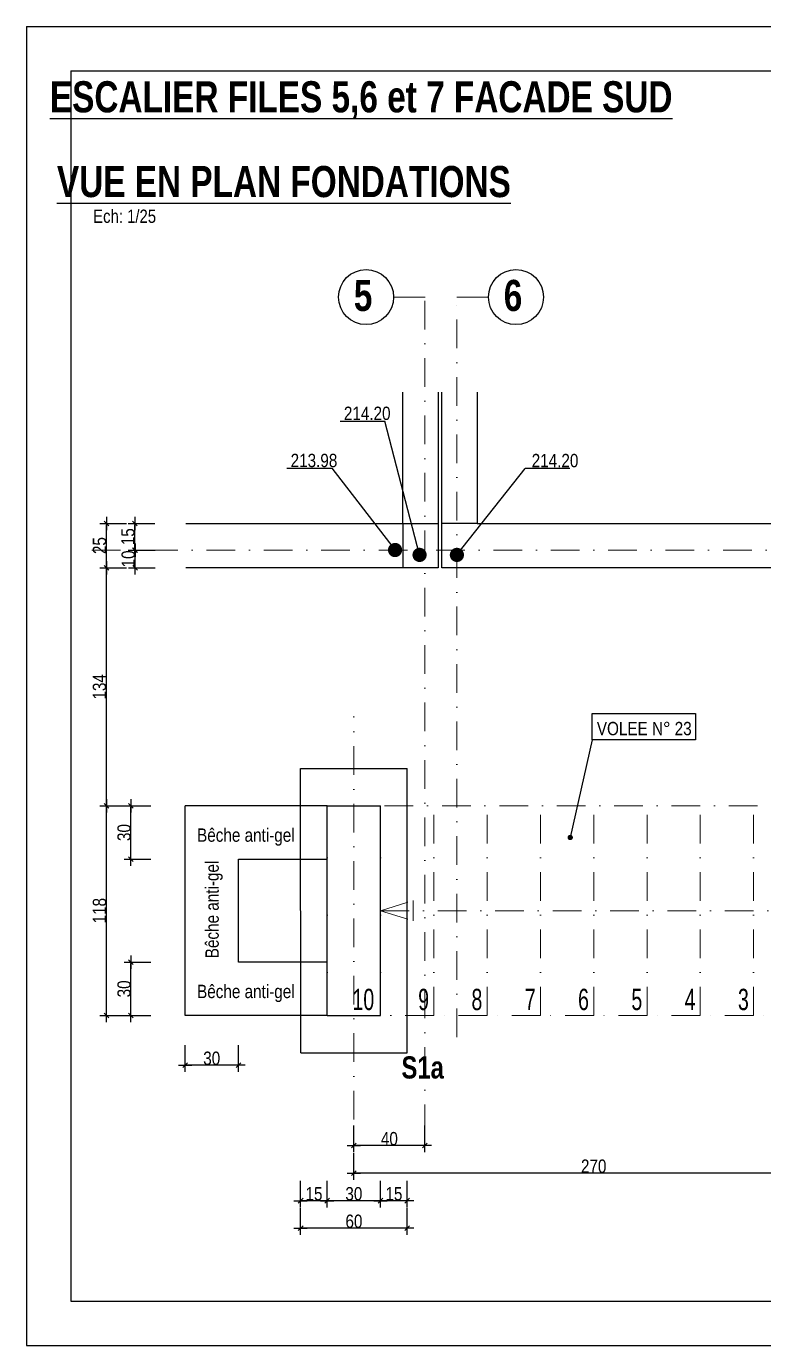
# Model space of a CAD drawing. Header units: centimetres. Extents: x 40138 to 55380, y -25189 to -21608.
# Drawn here: x 42891 to 43721, y -23093 to -21608 of the extents above; entities that cross this region are included whole.
import ezdxf
from ezdxf.enums import TextEntityAlignment as Align

# ---------------------------------------------------------------- set-up
doc = ezdxf.new("R2010")
doc.units = ezdxf.units.CM
doc.header["$LTSCALE"] = 25.4
doc.header["$PDMODE"] = 1
doc.header["$PDSIZE"] = -2
doc.linetypes.add('CACHEX2', pattern=[19.05, 12.7, -6.35])
doc.linetypes.add('TIRETPTX2', pattern=[50.8, 25.4, -12.7, 0, -12.7])
for name, color, linetype in [('01_cote_gen', 4, 'Continuous'), ('01_fenetres', 171, 'Continuous'), ('01_linteaux', 2, 'Continuous'), ('01_murs_sup', 2, 'CACHEX2'), ('01_texte', 230, 'Continuous'), ('AA_COTES', 2, 'Continuous')]:
    doc.layers.add(name, color=color, linetype=linetype)
doc.layers.add('01_tram_axes', color=2, linetype='TIRETPTX2', lineweight=9)
doc.styles.add('ARIAL NA', font='ARIALN.TTF')
doc.styles.add('Arial Narrow', font='ARIALN.TTF')
doc.styles.add('impact', font='impact.ttf')
doc.styles.add('MATTE_TXT', font='arial.ttf')
doc.styles.add('STYLE2', font='ARIALN.TTF')
doc.dimstyles.new('JB25', dxfattribs={"dimscale": 0.1, "dimtxt": 150, "dimasz": 15, "dimexe": 0.1, "dimexo": 0.1, "dimgap": 0.09, "dimtad": 1, "dimdec": 1, "dimlfac": 0.5, "dimdsep": 46, "dimtxsty": 'STYLE2', "dimblk1": 'BOND_G', "dimblk2": 'BOND_D', "dimsah": 1, "dimcen": 1.5, "dimdle": 0.01, "dimse1": 1, "dimse2": 1, "dimclrd": 4, "dimclre": 2, "dimclrt": 6, "dimazin": 2, "dimtfac": 2.333333, "dimtdec": 1, "dimtix": 1, "dimtmove": 2, "dimatfit": 3, "dimldrblk": 'BOND_G', "dimfxl": 1, "dimtolj": 1, "dimtzin": 0, "dimarcsym": 0})

# ---------------------------------------------------------------- blocks, each defined once
blk = doc.blocks.new('BOND_G')
at = {"layer": 'AA_COTES', "color": 0}
for p, q in [((0, -5), (0, 15)), ((5, 0), (-5, 0)), ((1.77, 1.77), (-1.77, -1.77))]:
    blk.add_line(p, q, dxfattribs=at)
blk = doc.blocks.new('BOND_D')
at = {"layer": 'AA_COTES', "color": 0}
for p, q in [((5, 0), (-5, 0)), ((-1.77, -1.77), (1.77, 1.77)), ((0, 5), (0, -15))]:
    blk.add_line(p, q, dxfattribs=at)
blk = doc.blocks.new('*D338')
at = {"layer": '01_cote_gen', "color": 4, "lineweight": -2, "ltscale": 0.1, "transparency": 16777216}
blk.add_line((42981.4, -22215.6), (42981.4, -22168.6), dxfattribs=at)
at = {"layer": 'Defpoints', "color": 0, "ltscale": 0.1, "transparency": 16777216}
for p in [(42981.4, -22167.1), (43089.9, -22167.1), (43095.9, -22217.1)]:
    blk.add_point(p, dxfattribs=at)
at = {"layer": '01_cote_gen', "color": 4, "lineweight": -2, "ltscale": 0.1, "transparency": 16777216, "xscale": 1.5, "yscale": 1.5, "zscale": 1.5}
for name, p, rotation in [('BOND_D', (42981.4, -22167.1), 90), ('BOND_G', (42981.4, -22217.1), 270)]:
    blk.add_blockref(name, p, dxfattribs=dict(at, rotation=rotation))
at = {"layer": '01_cote_gen', "color": 6, "ltscale": 0.1, "transparency": 16777216, "insert": (42973.7, -22192.1), "char_height": 15, "attachment_point": 5, "rotation": 90, "style": 'STYLE2'}
blk.add_mtext('\\A1;25', dxfattribs=at)
blk = doc.blocks.new('*D339')
at = {"layer": '01_cote_gen', "color": 4, "lineweight": -2, "ltscale": 0.1, "transparency": 16777216}
blk.add_line((43013.7, -22215.6), (43013.7, -22198.6), dxfattribs=at)
at = {"layer": 'Defpoints', "color": 0, "ltscale": 0.1, "transparency": 16777216}
for p in [(43013.7, -22197.1), (43051.2, -22197.1), (43109.4, -22217.1)]:
    blk.add_point(p, dxfattribs=at)
at = {"layer": '01_cote_gen', "color": 4, "lineweight": -2, "ltscale": 0.1, "transparency": 16777216, "xscale": 1.5, "yscale": 1.5, "zscale": 1.5}
for name, p, rotation in [('BOND_D', (43013.7, -22197.1), 90), ('BOND_G', (43013.7, -22217.1), 270)]:
    blk.add_blockref(name, p, dxfattribs=dict(at, rotation=rotation))
at = {"layer": '01_cote_gen', "color": 6, "ltscale": 0.1, "transparency": 16777216, "insert": (43006.1, -22207.1), "char_height": 15, "attachment_point": 5, "rotation": 90, "style": 'STYLE2'}
blk.add_mtext('\\A1;10', dxfattribs=at)
blk = doc.blocks.new('*D340')
at = {"layer": '01_cote_gen', "color": 4, "lineweight": -2, "ltscale": 0.1, "transparency": 16777216}
blk.add_line((43013.4, -22195.6), (43013.4, -22168.6), dxfattribs=at)
at = {"layer": 'Defpoints', "color": 0, "ltscale": 0.1, "transparency": 16777216}
for p in [(43013.4, -22167.1), (43042.4, -22167.1), (43042.4, -22197.1)]:
    blk.add_point(p, dxfattribs=at)
at = {"layer": '01_cote_gen', "color": 4, "lineweight": -2, "ltscale": 0.1, "transparency": 16777216, "xscale": 1.5, "yscale": 1.5, "zscale": 1.5}
for name, p, rotation in [('BOND_D', (43013.4, -22167.1), 90), ('BOND_G', (43013.4, -22197.1), 270)]:
    blk.add_blockref(name, p, dxfattribs=dict(at, rotation=rotation))
at = {"layer": '01_cote_gen', "color": 6, "ltscale": 0.1, "transparency": 16777216, "insert": (43005.7, -22182.1), "char_height": 15, "attachment_point": 5, "rotation": 90, "style": 'STYLE2'}
blk.add_mtext('\\A1;15', dxfattribs=at)
blk = doc.blocks.new('*D341')
at = {"layer": '01_cote_gen', "color": 4, "lineweight": -2, "ltscale": 0.1, "transparency": 16777216}
blk.add_line((42981.4, -22483.6), (42981.4, -22218.6), dxfattribs=at)
at = {"layer": 'Defpoints', "color": 0, "ltscale": 0.1, "transparency": 16777216}
for p in [(42981.4, -22217.1), (43070.9, -22217.1), (43070, -22485.1)]:
    blk.add_point(p, dxfattribs=at)
at = {"layer": '01_cote_gen', "color": 4, "lineweight": -2, "ltscale": 0.1, "transparency": 16777216, "xscale": 1.5, "yscale": 1.5, "zscale": 1.5}
for name, p, rotation in [('BOND_D', (42981.4, -22217.1), 90), ('BOND_G', (42981.4, -22485.1), 270)]:
    blk.add_blockref(name, p, dxfattribs=dict(at, rotation=rotation))
at = {"layer": '01_cote_gen', "color": 6, "ltscale": 0.1, "transparency": 16777216, "insert": (42973.7, -22351.1), "char_height": 15, "attachment_point": 5, "rotation": 90, "style": 'STYLE2'}
blk.add_mtext('\\A1;134', dxfattribs=at)
blk = doc.blocks.new('*D342')
at = {"layer": '01_cote_gen', "color": 4, "lineweight": -2, "ltscale": 0.1, "transparency": 16777216}
blk.add_line((42981.4, -22719.6), (42981.4, -22486.6), dxfattribs=at)
at = {"layer": 'Defpoints', "color": 0, "ltscale": 0.1, "transparency": 16777216}
for p in [(42981.4, -22485.1), (43230, -22485.1), (43070, -22721.1)]:
    blk.add_point(p, dxfattribs=at)
at = {"layer": '01_cote_gen', "color": 4, "lineweight": -2, "ltscale": 0.1, "transparency": 16777216, "xscale": 1.5, "yscale": 1.5, "zscale": 1.5}
for name, p, rotation in [('BOND_D', (42981.4, -22485.1), 90), ('BOND_G', (42981.4, -22721.1), 270)]:
    blk.add_blockref(name, p, dxfattribs=dict(at, rotation=rotation))
at = {"layer": '01_cote_gen', "color": 6, "ltscale": 0.1, "transparency": 16777216, "insert": (42973.7, -22603.1), "char_height": 15, "attachment_point": 5, "rotation": 90, "style": 'STYLE2'}
blk.add_mtext('\\A1;118', dxfattribs=at)
blk = doc.blocks.new('*D375')
at = {"layer": '01_cote_gen', "color": 4, "lineweight": -2, "ltscale": 0.1, "transparency": 16777216}
blk.add_line((43338.5, -22867.5), (43261.5, -22867.5), dxfattribs=at)
at = {"layer": 'Defpoints', "color": 0, "ltscale": 0.1, "transparency": 16777216}
for p in [(43260, -22838), (43340, -22853.4), (43260, -22867.5)]:
    blk.add_point(p, dxfattribs=at)
at = {"layer": '01_cote_gen', "color": 4, "lineweight": -2, "ltscale": 0.1, "transparency": 16777216, "xscale": 1.5, "yscale": 1.5, "zscale": 1.5, "rotation": 180}
blk.add_blockref('BOND_D', (43260, -22867.5), dxfattribs=at)
at = {"layer": '01_cote_gen', "color": 4, "lineweight": -2, "ltscale": 0.1, "transparency": 16777216, "xscale": 1.5, "yscale": 1.5, "zscale": 1.5}
blk.add_blockref('BOND_G', (43340, -22867.5), dxfattribs=at)
at = {"layer": '01_cote_gen', "color": 6, "ltscale": 0.1, "transparency": 16777216, "insert": (43300, -22859.8), "char_height": 15, "attachment_point": 5, "style": 'STYLE2'}
blk.add_mtext('\\A1;40', dxfattribs=at)
blk = doc.blocks.new('*D376')
at = {"layer": '01_cote_gen', "color": 4, "lineweight": -2, "ltscale": 0.1, "transparency": 16777216}
blk.add_line((43798.5, -22898.5), (43261.5, -22898.5), dxfattribs=at)
at = {"layer": 'Defpoints', "color": 0, "ltscale": 0.1, "transparency": 16777216}
for p in [(43800, -22838), (43260, -22875), (43260, -22898.5)]:
    blk.add_point(p, dxfattribs=at)
at = {"layer": '01_cote_gen', "color": 4, "lineweight": -2, "ltscale": 0.1, "transparency": 16777216, "xscale": 1.5, "yscale": 1.5, "zscale": 1.5, "rotation": 180}
blk.add_blockref('BOND_D', (43260, -22898.5), dxfattribs=at)
at = {"layer": '01_cote_gen', "color": 4, "lineweight": -2, "ltscale": 0.1, "transparency": 16777216, "xscale": 1.5, "yscale": 1.5, "zscale": 1.5}
blk.add_blockref('BOND_G', (43800, -22898.5), dxfattribs=at)
at = {"layer": '01_cote_gen', "color": 6, "ltscale": 0.1, "transparency": 16777216, "insert": (43530, -22890.8), "char_height": 15, "attachment_point": 5, "style": 'STYLE2'}
blk.add_mtext('\\A1;270', dxfattribs=at)
blk = doc.blocks.new('*D385')
at = {"layer": '01_cote_gen', "color": 4, "lineweight": -2, "ltscale": 0.1, "transparency": 16777216}
blk.add_line((43318.6, -22929.5), (43291.5, -22929.5), dxfattribs=at)
at = {"layer": 'Defpoints', "color": 0, "ltscale": 0.1, "transparency": 16777216}
for p in [(43290, -22644.5), (43320.1, -22644.5), (43290, -22929.5)]:
    blk.add_point(p, dxfattribs=at)
at = {"layer": '01_cote_gen', "color": 4, "lineweight": -2, "ltscale": 0.1, "transparency": 16777216, "xscale": 1.5, "yscale": 1.5, "zscale": 1.5, "rotation": 180}
blk.add_blockref('BOND_D', (43290, -22929.5), dxfattribs=at)
at = {"layer": '01_cote_gen', "color": 4, "lineweight": -2, "ltscale": 0.1, "transparency": 16777216, "xscale": 1.5, "yscale": 1.5, "zscale": 1.5}
blk.add_blockref('BOND_G', (43320.1, -22929.5), dxfattribs=at)
at = {"layer": '01_cote_gen', "color": 6, "ltscale": 0.1, "transparency": 16777216, "insert": (43305.1, -22921.8), "char_height": 15, "attachment_point": 5, "style": 'STYLE2'}
blk.add_mtext('\\A1;15', dxfattribs=at)
blk = doc.blocks.new('*D386')
at = {"layer": '01_cote_gen', "color": 4, "lineweight": -2, "ltscale": 0.1, "transparency": 16777216}
blk.add_line((43288.5, -22929.5), (43231.5, -22929.5), dxfattribs=at)
at = {"layer": 'Defpoints', "color": 0, "ltscale": 0.1, "transparency": 16777216}
for p in [(43230, -22674), (43290, -22674), (43230, -22929.5)]:
    blk.add_point(p, dxfattribs=at)
at = {"layer": '01_cote_gen', "color": 4, "lineweight": -2, "ltscale": 0.1, "transparency": 16777216, "xscale": 1.5, "yscale": 1.5, "zscale": 1.5, "rotation": 180}
blk.add_blockref('BOND_D', (43230, -22929.5), dxfattribs=at)
at = {"layer": '01_cote_gen', "color": 4, "lineweight": -2, "ltscale": 0.1, "transparency": 16777216, "xscale": 1.5, "yscale": 1.5, "zscale": 1.5}
blk.add_blockref('BOND_G', (43290, -22929.5), dxfattribs=at)
at = {"layer": '01_cote_gen', "color": 6, "ltscale": 0.1, "transparency": 16777216, "insert": (43260, -22921.8), "char_height": 15, "attachment_point": 5, "style": 'STYLE2'}
blk.add_mtext('\\A1;30', dxfattribs=at)
blk = doc.blocks.new('*D387')
at = {"layer": '01_cote_gen', "color": 4, "lineweight": -2, "ltscale": 0.1, "transparency": 16777216}
blk.add_line((43228.5, -22929.5), (43201.6, -22929.5), dxfattribs=at)
at = {"layer": 'Defpoints', "color": 0, "ltscale": 0.1, "transparency": 16777216}
for p in [(43200.1, -22603.1), (43230, -22603.1), (43200.1, -22929.5)]:
    blk.add_point(p, dxfattribs=at)
at = {"layer": '01_cote_gen', "color": 4, "lineweight": -2, "ltscale": 0.1, "transparency": 16777216, "xscale": 1.5, "yscale": 1.5, "zscale": 1.5, "rotation": 180}
blk.add_blockref('BOND_D', (43200.1, -22929.5), dxfattribs=at)
at = {"layer": '01_cote_gen', "color": 4, "lineweight": -2, "ltscale": 0.1, "transparency": 16777216, "xscale": 1.5, "yscale": 1.5, "zscale": 1.5}
blk.add_blockref('BOND_G', (43230, -22929.5), dxfattribs=at)
at = {"layer": '01_cote_gen', "color": 6, "ltscale": 0.1, "transparency": 16777216, "insert": (43215.1, -22921.8), "char_height": 15, "attachment_point": 5, "style": 'STYLE2'}
blk.add_mtext('\\A1;15', dxfattribs=at)
blk = doc.blocks.new('*D388')
at = {"layer": '01_cote_gen', "color": 4, "lineweight": -2, "ltscale": 0.1, "transparency": 16777216}
blk.add_line((43318.6, -22960.5), (43201.6, -22960.5), dxfattribs=at)
at = {"layer": 'Defpoints', "color": 0, "ltscale": 0.1, "transparency": 16777216}
for p in [(43200.1, -22937), (43320.1, -22937), (43200.1, -22960.5)]:
    blk.add_point(p, dxfattribs=at)
at = {"layer": '01_cote_gen', "color": 4, "lineweight": -2, "ltscale": 0.1, "transparency": 16777216, "xscale": 1.5, "yscale": 1.5, "zscale": 1.5, "rotation": 180}
blk.add_blockref('BOND_D', (43200.1, -22960.5), dxfattribs=at)
at = {"layer": '01_cote_gen', "color": 4, "lineweight": -2, "ltscale": 0.1, "transparency": 16777216, "xscale": 1.5, "yscale": 1.5, "zscale": 1.5}
blk.add_blockref('BOND_G', (43320.1, -22960.5), dxfattribs=at)
at = {"layer": '01_cote_gen', "color": 6, "ltscale": 0.1, "transparency": 16777216, "insert": (43260.1, -22952.8), "char_height": 15, "attachment_point": 5, "style": 'STYLE2'}
blk.add_mtext('\\A1;60', dxfattribs=at)
blk = doc.blocks.new('*D405')
at = {"layer": '01_cote_gen', "color": 4, "lineweight": -2, "ltscale": 0.1, "transparency": 16777216}
blk.add_line((43009, -22719.6), (43009, -22662.6), dxfattribs=at)
at = {"layer": 'Defpoints', "color": 0, "ltscale": 0.1, "transparency": 16777216}
for p in [(43009, -22661.1), (43169.5, -22661.1), (43176, -22721.1)]:
    blk.add_point(p, dxfattribs=at)
at = {"layer": '01_cote_gen', "color": 4, "lineweight": -2, "ltscale": 0.1, "transparency": 16777216, "xscale": 1.5, "yscale": 1.5, "zscale": 1.5}
for name, p, rotation in [('BOND_D', (43009, -22661.1), 90), ('BOND_G', (43009, -22721.1), 270)]:
    blk.add_blockref(name, p, dxfattribs=dict(at, rotation=rotation))
at = {"layer": '01_cote_gen', "color": 6, "ltscale": 0.1, "transparency": 16777216, "insert": (43001.4, -22691.1), "char_height": 15, "attachment_point": 5, "rotation": 90, "style": 'STYLE2'}
blk.add_mtext('\\A1;30', dxfattribs=at)
blk = doc.blocks.new('*D406')
at = {"layer": '01_cote_gen', "color": 4, "lineweight": -2, "ltscale": 0.1, "transparency": 16777216}
blk.add_line((43009, -22543.6), (43009, -22486.6), dxfattribs=at)
at = {"layer": 'Defpoints', "color": 0, "ltscale": 0.1, "transparency": 16777216}
for p in [(43009, -22485.1), (43150, -22485.1), (43150, -22545.1)]:
    blk.add_point(p, dxfattribs=at)
at = {"layer": '01_cote_gen', "color": 4, "lineweight": -2, "ltscale": 0.1, "transparency": 16777216, "xscale": 1.5, "yscale": 1.5, "zscale": 1.5}
for name, p, rotation in [('BOND_D', (43009, -22485.1), 90), ('BOND_G', (43009, -22545.1), 270)]:
    blk.add_blockref(name, p, dxfattribs=dict(at, rotation=rotation))
at = {"layer": '01_cote_gen', "color": 6, "ltscale": 0.1, "transparency": 16777216, "insert": (43001.4, -22515.1), "char_height": 15, "attachment_point": 5, "rotation": 90, "style": 'STYLE2'}
blk.add_mtext('\\A1;30', dxfattribs=at)
blk = doc.blocks.new('*D409')
at = {"layer": '01_cote_gen', "color": 4, "lineweight": -2, "ltscale": 0.1, "transparency": 16777216}
blk.add_line((43128.5, -22777), (43071.5, -22777), dxfattribs=at)
at = {"layer": 'Defpoints', "color": 0, "ltscale": 0.1, "transparency": 16777216}
for p in [(43070, -22652.5), (43130, -22661.1), (43070, -22777)]:
    blk.add_point(p, dxfattribs=at)
at = {"layer": '01_cote_gen', "color": 4, "lineweight": -2, "ltscale": 0.1, "transparency": 16777216, "xscale": 1.5, "yscale": 1.5, "zscale": 1.5, "rotation": 180}
blk.add_blockref('BOND_D', (43070, -22777), dxfattribs=at)
at = {"layer": '01_cote_gen', "color": 4, "lineweight": -2, "ltscale": 0.1, "transparency": 16777216, "xscale": 1.5, "yscale": 1.5, "zscale": 1.5}
blk.add_blockref('BOND_G', (43130, -22777), dxfattribs=at)
at = {"layer": '01_cote_gen', "color": 6, "ltscale": 0.1, "transparency": 16777216, "insert": (43100, -22769.3), "char_height": 15, "attachment_point": 5, "style": 'STYLE2'}
blk.add_mtext('\\A1;30', dxfattribs=at)

msp = doc.modelspace()

# ---------------------------------------------------------------- linework, layer by layer
at = {"layer": '01_fenetres', "ltscale": 30}
for p, q in [((42941.34, -21657.66), (44941.34, -21657.66)), ((42941.34, -21657.66), (42941.34, -23042.66)), ((42941.34, -23042.66), (44941.34, -23042.66))]:
    msp.add_line(p, q, dxfattribs=at)
at = {"layer": '01_linteaux'}
for p, q in [((43314.99, -22167.1), (43314.99, -22019.41)), ((43354.99, -22019.41), (43354.99, -22217.1)), ((43358.99, -22217.1), (43358.99, -22019.41)), ((43398.99, -22019.41), (43398.99, -22167.1)), ((43070.87, -22167.1), (43314.99, -22167.1)), ((43314.99, -22167.1), (43354.99, -22167.1)), ((43398.99, -22167.1), (43358.99, -22167.1)), ((43398.99, -22167.1), (43358.99, -22167.1)), ((43398.99, -22167.1), (44512.99, -22167.1)), ((43354.99, -22217.1), (43070.87, -22217.1)), ((44804.87, -22217.1), (43358.99, -22217.1))]:
    msp.add_line(p, q, dxfattribs=at)
at = {"layer": '01_murs_sup'}
msp.add_line((43314.99, -22167.1), (43314.99, -22217.1), dxfattribs=at)
at = {"layer": '01_texte', "ltscale": 30}
for p, q in [((42891.34, -21607.66), (42891.34, -23092.66)), ((42891.34, -21607.66), (44991.34, -21607.66)), ((42891.34, -23092.66), (44991.34, -23092.66))]:
    msp.add_line(p, q, dxfattribs=at)
at = {"layer": '01_texte'}
for p, q in [((43244.64, -22052.03), (43294.99, -22052.03)), ((43333.98, -22202.58), (43294.99, -22052.03)), ((43184.7, -22105.11), (43235.04, -22105.11)), ((43235.04, -22105.11), (43306.38, -22197.1)), ((43376.01, -22202.58), (43452.84, -22105.22)), ((43503.19, -22105.22), (43452.84, -22105.22)), ((43528.34, -22410.7), (43503.58, -22520.69)), ((43199.99, -22443.11), (43319.99, -22443.11)), ((43200.19, -22763.11), (43199.99, -22443.11)), ((43320.19, -22763.11), (43319.99, -22443.11)), ((43070.02, -22721.11), (43070.02, -22485.11)), ((43230.02, -22485.11), (43070.02, -22485.11)), ((43230.02, -22721.11), (43230.02, -22485.11)), ((43230.02, -22485.11), (43290.02, -22485.11)), ((43290.02, -22721.11), (43290.02, -22485.11)), ((43130.02, -22545.11), (43230.02, -22545.11)), ((43130.02, -22661.11), (43130.02, -22545.11)), ((43230.02, -22661.11), (43130.02, -22661.11)), ((43230.02, -22721.11), (43070.02, -22721.12)), ((43230.02, -22721.11), (43290.02, -22721.11)), ((43200.19, -22763.11), (43320.19, -22763.11))]:
    msp.add_line(p, q, dxfattribs=at)
for points, const_width in [([(43310.38, -22197.1, -1), (43302.38, -22197.1, -1)], 8), ([(43337.98, -22202.58, -1), (43329.98, -22202.58, -1)], 8), ([(43372.01, -22202.58, 1), (43380.01, -22202.58, 1)], 8), ([(43502.08, -22520.69, 1), (43505.08, -22520.69, 1)], 3)]:
    msp.add_lwpolyline(points, format="xyb", close=True, dxfattribs=dict(at, const_width=const_width))
msp.add_lwpolyline([(43528.34, -22381.13), (43644.75, -22381.13), (43644.75, -22410.7), (43528.34, -22410.7)], close=True, dxfattribs=at)
for centre in [(43273.73, -21912.41), (43442.52, -21912.41)]:
    msp.add_circle(centre, 30.98, dxfattribs=at)
at = {"layer": '01_tram_axes', "ltscale": 2}
for p, q in [((43304.71, -21912.41), (43340.24, -21912.41)), ((43376.01, -21912.41), (43411.54, -21912.41))]:
    msp.add_line(p, q, dxfattribs=at)
at = {"layer": '01_tram_axes', "color": 2, "ltscale": 0.05}
for p, q in [((43340.02, -22853.42), (43340.01, -21912.41)), ((43376.02, -22745.42), (43376.01, -21912.41)), ((42964.87, -22197.1), (44817.37, -22197.1)), ((43260, -22838), (43259.99, -22384)), ((43230.02, -22721.11), (43230.02, -22485.11)), ((43230.02, -22485.11), (43830.02, -22485.11)), ((43290.02, -22721.11), (43290.02, -22485.11)), ((43350.02, -22721.11), (43350.02, -22485.11)), ((43410.02, -22721.11), (43410.02, -22485.11)), ((43470.02, -22721.11), (43470.02, -22485.11)), ((43530.02, -22721.11), (43530.02, -22485.11)), ((43590.02, -22721.11), (43590.02, -22485.11)), ((43650.02, -22721.11), (43650.02, -22485.11)), ((43710.02, -22721.11), (43710.02, -22485.11)), ((43290.02, -22603.11), (43326.78, -22591.64)), ((43326.78, -22591.64), (43326.78, -22614.58)), ((43290.02, -22603.11), (43326.78, -22614.58)), ((43290.02, -22603.11), (43830.02, -22603.11)), ((43350.02, -22721.11), (43230.02, -22721.11)), ((43410.02, -22721.11), (43350.02, -22721.11)), ((43470.02, -22721.11), (43410.02, -22721.11)), ((43530.02, -22721.11), (43470.02, -22721.11)), ((43590.02, -22721.11), (43530.02, -22721.11)), ((43650.02, -22721.11), (43590.02, -22721.11)), ((43710.02, -22721.11), (43650.02, -22721.11)), ((43770.02, -22721.11), (43710.02, -22721.11))]:
    msp.add_line(p, q, dxfattribs=at)

# ---------------------------------------------------------------- texts
at = {"layer": '01_texte'}
for s, height, style, p in [('%%UESCALIER FILES 5,6 et 7 FACADE SUD', 35, 'impact', (43268.26, -21714.92)), ('%%UVUE EN PLAN FONDATIONS', 35, 'impact', (43181.22, -21810.31)), ('VOLEE N° 23', 15, 'Arial Narrow', (43586.93, -22410.06)), ('Bêche anti-gel', 15, 'Arial Narrow', (43138.43, -22529.97)), ('Bêche anti-gel', 15, 'Arial Narrow', (43138.43, -22705.97)), ('S1a', 25, 'impact', (43337.46, -22799.52))]:
    msp.add_text(s, height=height, dxfattribs=dict(at, style=style)).set_placement(p, align=Align.BOTTOM_CENTER)
at = {"layer": '01_texte', "style": 'MATTE_TXT', "width": 0.8}
msp.add_text('Ech: 1/25', height=15, dxfattribs=at).set_placement((43001.93, -21833.35), align=Align.BOTTOM_CENTER)
at = {"layer": '01_texte', "style": 'impact'}
for s, p in [('5', (43270.39, -21910.53)), ('6', (43439.18, -21910.53))]:
    msp.add_text(s, height=35, dxfattribs=at).set_placement(p, align=Align.MIDDLE_CENTER)
at = {"layer": '01_texte', "style": 'ARIAL NA'}
for s, p in [('214.20', (43248.76, -22050.72)), ('213.98', (43188.82, -22103.8)), ('214.20', (43460.21, -22103.91))]:
    msp.add_text(s, height=15, dxfattribs=at).set_placement(p)
at = {"layer": '01_texte', "style": 'Arial Narrow'}
msp.add_text('Bêche anti-gel', height=15, rotation=90, dxfattribs=at).set_placement((43112.37, -22601.7), align=Align.BOTTOM_CENTER)
at = {"layer": '01_tram_axes', "color": 2, "ltscale": 0.05, "style": 'ARIAL NA', "width": 0.8}
for s, p in [('10', (43258.46, -22714.99)), ('9', (43332.42, -22714.99)), ('8', (43392.42, -22714.99)), ('6', (43512.42, -22714.99)), ('3', (43692.42, -22714.99)), ('7', (43452.42, -22714.99)), ('5', (43572.42, -22714.99)), ('4', (43632.42, -22714.99))]:
    msp.add_text(s, height=24, dxfattribs=at).set_placement(p)

# ---------------------------------------------------------------- dimensions: what is measured, and where the dimension line sits
at = {"layer": '01_cote_gen', "ltscale": 0.1}
for base, p1, p2, picture, middle in [((42981.37, -22167.1), (43095.87, -22217.1), (43089.87, -22167.1), '*D338', (42973.7, -22192.1)), ((43013.38, -22167.1), (43042.38, -22197.1), (43042.38, -22167.1), '*D340', (43005.71, -22182.1)), ((43013.73, -22197.1), (43109.37, -22217.1), (43051.23, -22197.1), '*D339', (43006.06, -22207.1)), ((42981.37, -22217.1), (43070.02, -22485.11), (43070.87, -22217.1), '*D341', (42973.7, -22351.11)), ((42981.37, -22485.11), (43070.02, -22721.11), (43230.02, -22485.11), '*D342', (42973.7, -22603.11)), ((43009.02, -22485.11), (43150.02, -22545.11), (43150.02, -22485.11), '*D406', (43001.35, -22515.11)), ((43009.02, -22661.11), (43176.02, -22721.11), (43169.52, -22661.11), '*D405', (43001.35, -22691.11))]:
    dim = msp.add_linear_dim(base=base, p1=p1, p2=p2, angle=90, dimstyle='JB25', dxfattribs=at)
    dim.commit()
    dim.dimension.update_dxf_attribs({"geometry": picture, "text_midpoint": middle})
for base, p1, p2, picture, middle in [((43200.09, -22929.5), (43230.02, -22603.11), (43200.09, -22603.13), '*D387', (43215.06, -22921.83)), ((43290.0191, -22929.5), (43320.1178, -22644.4628), (43290.0191, -22644.4632), '*D385', (43305.0685, -22921.8324)), ((43070.02, -22777), (43130.02, -22661.11), (43070.02, -22652.5), '*D409', (43100.02, -22769.33)), ((43230.02, -22929.5), (43290.02, -22674), (43230.02, -22674), '*D386', (43260.02, -22921.83)), ((43260, -22867.5), (43340.02, -22853.42), (43260, -22838), '*D375', (43300.01, -22859.83)), ((43260, -22898.5), (43800, -22838), (43260, -22875), '*D376', (43530, -22890.83)), ((43200.09, -22960.5), (43320.12, -22937), (43200.09, -22937), '*D388', (43260.1, -22952.83))]:
    dim = msp.add_linear_dim(base=base, p1=p1, p2=p2, dimstyle='JB25', dxfattribs=at)
    dim.commit()
    dim.dimension.update_dxf_attribs({"geometry": picture, "text_midpoint": middle})

doc.saveas('drawing.dxf')
